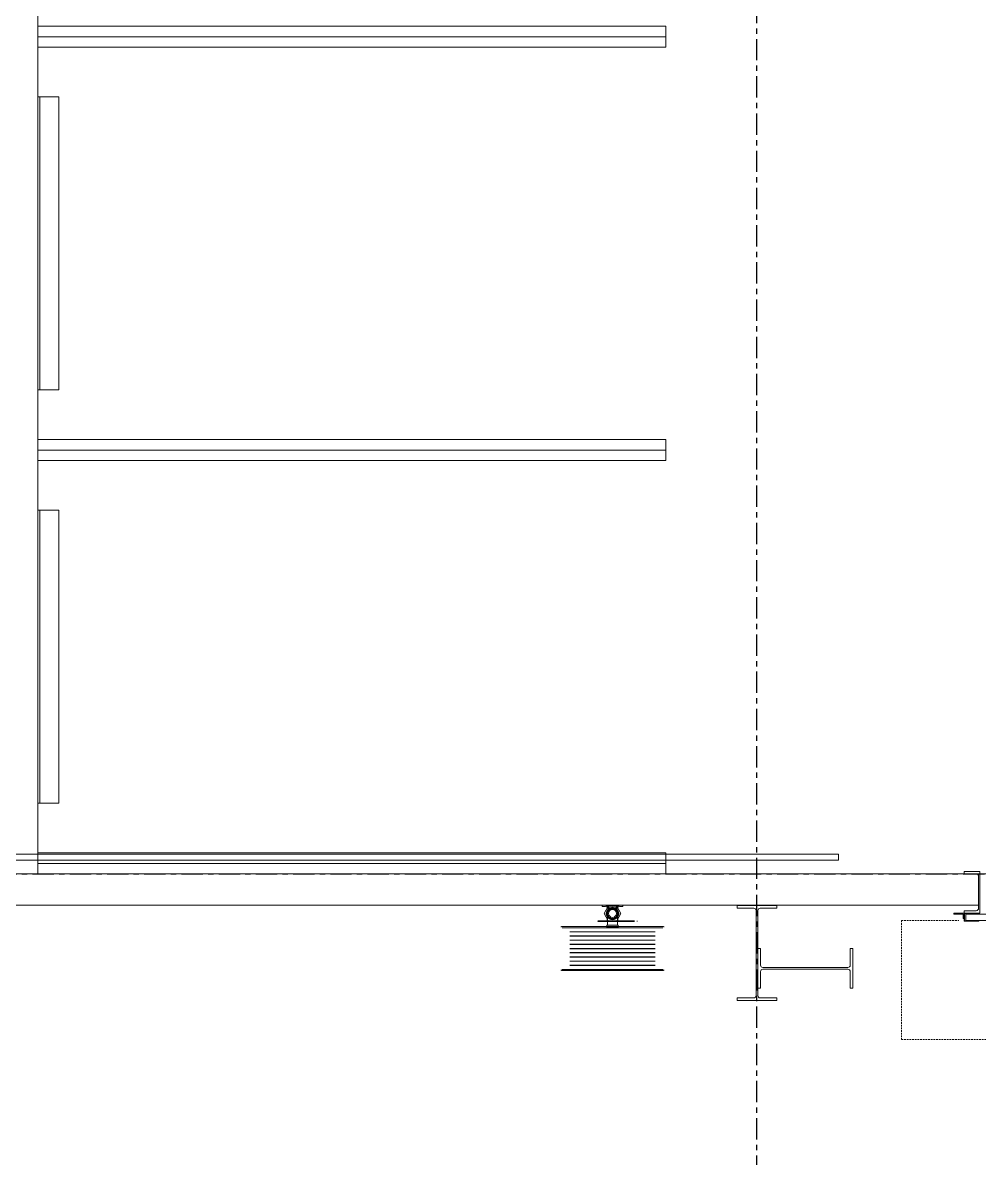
# Model space of a CAD drawing. Header units: millimetres. Extents: x -677815 to 406757, y -145898 to 39000.
# Drawn here: x 139398 to 143967, y -1359 to 4067 of the extents above; entities that cross this region are included whole.
import ezdxf

# ---------------------------------------------------------------- set-up
doc = ezdxf.new("R2010")
doc.units = ezdxf.units.MM
doc.header["$LTSCALE"] = 8
for name, pattern in [('Xref building Toll$0$_SBA Dash - Tight', [1.6, 1, -0.6]), ('Xref building Toll$0$CENTER', [7, 4, -1, 1, -1]), ('Xref building Toll$0$Grid Line', [22.225, 12.7, -3.175, 3.175, -3.175])]:
    doc.linetypes.add(name, pattern=pattern)
for name, color, linetype, lineweight in [('Xref building Toll$0$A-DOOR', 8, 'Continuous', 9), ('Xref building Toll$0$A-DOOR-FRAM', 8, 'Continuous', 9), ('Xref building Toll$0$A-WALL', 8, 'Continuous', 9), ('Xref building Toll$0$C-PRKG', 8, 'Continuous', 9), ('Xref building Toll$0$P-SANR-FIXT', 8, 'Continuous', 9), ('Xref building Toll$0$S-COLS', 8, 'Continuous', 9)]:
    doc.layers.add(name, color=color, linetype=linetype, lineweight=lineweight)
doc.layers.add('Xref building Toll$0$S-GRID', color=8, linetype='Continuous')

# ---------------------------------------------------------------- blocks, each defined once
blk = doc.blocks.new('Xref building Toll$0$Toll Grids')
at = {"layer": 'Xref building Toll$0$S-GRID', "linetype": 'Xref building Toll$0$Grid Line'}
for p, q in [((142905, -125373.3), (142905, 36031.5)), ((-9195.8, 0), (280997.7, 0))]:
    blk.add_line(p, q, dxfattribs=at)
blk = doc.blocks.new('Xref building Toll$0$UB-Universal Beam-Column - C1_5_460UB67-1337976-MASTER GROUND FLOOR')
at = {"layer": 'Xref building Toll$0$S-COLS', "lineweight": 18}
for p, q in [((-95, 227), (95, 227)), ((-95, 214.3), (-95, 227)), ((95, 227), (95, 214.3)), ((-15.65, 214.3), (-95, 214.3)), ((-4.25, -202.9), (-4.25, 202.9)), ((4.25, 202.9), (4.25, -202.9)), ((95, 214.3), (15.65, 214.3)), ((-95, -214.3), (-15.65, -214.3)), ((-95, -227), (-95, -214.3)), ((15.65, -214.3), (95, -214.3)), ((95, -214.3), (95, -227)), ((95, -227), (-95, -227))]:
    blk.add_line(p, q, dxfattribs=at)
at = {"layer": 'Xref building Toll$0$S-COLS'}
for p, q in [((-95, 227), (-95, 227)), ((95, 227), (95, 227)), ((-95, 214.3), (-95, 214.3)), ((95, 214.3), (95, 214.3)), ((-95, -214.3), (-95, -214.3)), ((95, -214.3), (95, -214.3)), ((-95, -227), (-95, -227)), ((95, -227), (95, -227))]:
    blk.add_line(p, q, dxfattribs=at)
at = {"layer": 'Xref building Toll$0$S-COLS', "lineweight": 18}
for centre, start, end in [((-15.65, 202.9), 360, 90), ((15.65, 202.9), 90, 180), ((-15.65, -202.9), 270, 360), ((15.65, -202.9), 180, 270)]:
    blk.add_arc(centre, 11.4, start, end, dxfattribs=at)
blk = doc.blocks.new('Xref building Toll$0$_SBAMHE2-3000X1975 Parking 90_1 - MHE2-1684271-MASTER GROUND FLOOR')
at = {"layer": 'Xref building Toll$0$C-PRKG'}
for p, q in [((37.5, 0), (-62.5, 0)), ((-62.5, 0), (-62.5, -3000)), ((-62.5, -3000), (-62.5, 0)), ((-62.5, 0), (37.5, 0)), ((-62.5, 0), (-62.5, 0)), ((-12.5, 0), (1962.5, 0)), ((-12.5, 0), (-12.5, -3000)), ((37.5, -3000), (37.5, 0)), ((37.5, 0), (37.5, -3000)), ((37.5, 0), (37.5, 0)), ((275, -4.5), (275, 0)), ((275, 0), (275, 0)), ((275, 0), (275, -100)), ((1675, 0), (275, 0)), ((1675, 0), (275, 0)), ((2012.5, 0), (1912.5, 0)), ((1912.5, 0), (1912.5, -3000)), ((1912.5, -3000), (1912.5, 0)), ((1912.5, 0), (2012.5, 0)), ((1912.5, 0), (1912.5, 0)), ((1962.5, 0), (1962.5, -3000)), ((2012.5, -3000), (2012.5, 0)), ((2012.5, 0), (2012.5, -3000)), ((2012.5, 0), (2012.5, 0)), ((3987.5, 0), (3887.5, 0)), ((3887.5, 0), (3887.5, -3000)), ((3887.5, -3000), (3887.5, 0)), ((3887.5, 0), (3987.5, 0)), ((3887.5, 0), (3887.5, 0)), ((3937.5, 0), (5912.5, 0)), ((3937.5, 0), (3937.5, -3000)), ((3987.5, -3000), (3987.5, 0)), ((3987.5, 0), (3987.5, -3000)), ((3987.5, 0), (3987.5, 0)), ((275, -9.5), (275, -4.5)), ((1675, -9.5), (275, -9.5)), ((275, -9.5), (1675, -9.5)), ((275, -17.5), (275, -9.5)), ((275, -9.5), (275, -9.5)), ((275, -95), (275, -17.5)), ((1675, -100), (1675, 0)), ((1675, 0), (1675, 0)), ((1675, 0), (1675, -4.5)), ((1675, -4.5), (1675, -9.5)), ((1675, -9.5), (1675, -9.5)), ((1675, -9.5), (1675, -17.5)), ((1675, -17.5), (1675, -95)), ((2012.5, 0), (1912.5, 0)), ((1912.5, 0), (1912.5, -3000)), ((1912.5, -3000), (1912.5, 0)), ((1912.5, 0), (2012.5, 0)), ((1912.5, 0), (1912.5, 0)), ((1962.5, 0), (3937.5, 0)), ((1962.5, 0), (1962.5, -3000)), ((2012.5, -3000), (2012.5, 0)), ((2012.5, 0), (2012.5, -3000)), ((2012.5, 0), (2012.5, 0)), ((2250, -4.5), (2250, 0)), ((2250, 0), (2250, 0)), ((2250, 0), (2250, -100)), ((3650, 0), (2250, 0)), ((3650, 0), (2250, 0)), ((2250, -9.5), (2250, -4.5)), ((3650, -9.5), (2250, -9.5)), ((2250, -9.5), (3650, -9.5)), ((2250, -17.5), (2250, -9.5)), ((2250, -9.5), (2250, -9.5)), ((2250, -95), (2250, -17.5)), ((3650, -100), (3650, 0)), ((3650, 0), (3650, 0)), ((3650, 0), (3650, -4.5)), ((3650, -4.5), (3650, -9.5)), ((3650, -9.5), (3650, -9.5)), ((3650, -9.5), (3650, -17.5)), ((3650, -17.5), (3650, -95)), ((3987.5, 0), (3887.5, 0)), ((3887.5, 0), (3887.5, -3000)), ((3887.5, -3000), (3887.5, 0)), ((3887.5, 0), (3987.5, 0)), ((3887.5, 0), (3887.5, 0)), ((3937.5, 0), (3937.5, -3000)), ((3987.5, -3000), (3987.5, 0)), ((3987.5, 0), (3987.5, -3000)), ((3987.5, 0), (3987.5, 0)), ((275, -95), (275, -100)), ((275, -100), (1675, -100)), ((275, -100), (275, -100)), ((275, -100), (1675, -100)), ((1675, -100), (1675, -95)), ((1675, -100), (1675, -100)), ((2250, -95), (2250, -100)), ((2250, -100), (3650, -100)), ((2250, -100), (2250, -100)), ((2250, -100), (3650, -100)), ((3650, -100), (3650, -95)), ((3650, -100), (3650, -100)), ((-62.5, -3000), (37.5, -3000)), ((37.5, -3000), (-62.5, -3000)), ((-62.5, -3000), (-62.5, -3000)), ((37.5, -3000), (37.5, -3000)), ((1912.5, -3000), (2012.5, -3000)), ((2012.5, -3000), (1912.5, -3000)), ((1912.5, -3000), (1912.5, -3000)), ((1912.5, -3000), (2012.5, -3000)), ((2012.5, -3000), (1912.5, -3000)), ((1912.5, -3000), (1912.5, -3000)), ((2012.5, -3000), (2012.5, -3000)), ((2012.5, -3000), (2012.5, -3000)), ((3887.5, -3000), (3987.5, -3000)), ((3987.5, -3000), (3887.5, -3000)), ((3887.5, -3000), (3887.5, -3000)), ((3887.5, -3000), (3987.5, -3000)), ((3987.5, -3000), (3887.5, -3000)), ((3887.5, -3000), (3887.5, -3000)), ((3987.5, -3000), (3987.5, -3000)), ((3987.5, -3000), (3987.5, -3000))]:
    blk.add_line(p, q, dxfattribs=at)
blk = doc.blocks.new('Xref building Toll$0$_SBA ROLLER LVDoor_C Clip At Side - 3000W x 5000H-2001799-MASTER GROUND FLOOR')
at = {"layer": 'Xref building Toll$0$A-DOOR', "linetype": 'Xref building Toll$0$CENTER'}
for p, q in [((-1800, 75), (-1800, 75)), ((1800, 75), (1800, 75)), ((-362.1, -147), (0, -147)), ((0, -147), (-362.1, -147)), ((362.1, -147), (0, -147)), ((362.1, -147), (0, -147))]:
    blk.add_line(p, q, dxfattribs=at)
at = {"layer": 'Xref building Toll$0$A-DOOR'}
for p, q in [((-1500, 87), (-1575, 87)), ((-1575, 87), (-1575, 75)), ((-1575, 75), (-1575, 87)), ((-1575, 87), (-1500, 87)), ((-1575, 87), (-1575, 87)), ((-1575, 75), (-1518, 75)), ((-1518, 75), (-1575, 75)), ((-1575, 75), (-1575, 75)), ((-1506, 63), (-1506, -89)), ((-1506, -89), (-1506, 63)), ((-1500, -113), (-1500, 87)), ((-1500, 87), (-1500, -113)), ((-1500, 87), (-1500, 87)), ((1500, 87), (1500, -113)), ((1575, 87), (1500, 87)), ((1500, 87), (1575, 87)), ((1500, -113), (1500, 87)), ((1500, 87), (1500, 87)), ((1506, -89), (1506, 63)), ((1506, 63), (1506, -89)), ((1518, 75), (1575, 75)), ((1575, 75), (1518, 75)), ((1575, 75), (1575, 87)), ((1575, 87), (1575, 75)), ((1575, 87), (1575, 87)), ((1575, 75), (1575, 75)), ((-1518, -101), (-1575, -101)), ((-1575, -101), (-1575, -113)), ((-1575, -113), (-1575, -101)), ((-1575, -101), (-1518, -101)), ((-1575, -101), (-1575, -101)), ((1575, -101), (1518, -101)), ((1518, -101), (1575, -101)), ((1575, -113), (1575, -101)), ((1575, -101), (1575, -113)), ((1575, -101), (1575, -101)), ((-1575, -113), (-1625, -113)), ((-1625, -113), (-1625, -118)), ((-1625, -118), (-1625, -113)), ((-1625, -113), (-1575, -113)), ((-1625, -113), (-1625, -113)), ((-1625, -118), (-1580, -118)), ((-1580, -118), (-1625, -118)), ((-1625, -118), (-1625, -118)), ((-1580, -118), (-1580, -138)), ((-1580, -138), (-1580, -118)), ((-1580, -118), (-1580, -118)), ((-1580, -138), (-1575, -138)), ((-1575, -138), (-1580, -138)), ((-1580, -138), (-1580, -138)), ((-1575, -113), (-1500, -113)), ((-1500, -113), (-1575, -113)), ((-1575, -113), (-1575, -113)), ((-1575, -138), (-1575, -113)), ((-1575, -113), (-1575, -138)), ((-1575, -113), (-1575, -113)), ((-1575, -138), (-1575, -138)), ((1568, -117), (-1568, -117)), ((-1568, -117), (-1568, -147)), ((-1568, -147), (1568, -147)), ((-1500, -113), (-1500, -113)), ((1500, -113), (1575, -113)), ((1575, -113), (1500, -113)), ((1500, -113), (1500, -113)), ((1568, -147), (1568, -117)), ((1575, -113), (1575, -113)), ((1625, -113), (1575, -113)), ((1575, -113), (1575, -138)), ((1575, -138), (1575, -113)), ((1575, -113), (1625, -113)), ((1575, -113), (1575, -113)), ((1575, -138), (1580, -138)), ((1580, -138), (1575, -138)), ((1575, -138), (1575, -138)), ((1580, -118), (1625, -118)), ((1580, -138), (1580, -118)), ((1580, -118), (1580, -138)), ((1625, -118), (1580, -118)), ((1580, -118), (1580, -118)), ((1580, -138), (1580, -138)), ((1625, -118), (1625, -113)), ((1625, -113), (1625, -118)), ((1625, -113), (1625, -113)), ((1625, -118), (1625, -118))]:
    blk.add_line(p, q, dxfattribs=at)
at = {"layer": 'Xref building Toll$0$A-DOOR', "linetype": 'Xref building Toll$0$_SBA Dash - Tight'}
for p, q in [((-1875, -147), (-1600, -147)), ((-1875, -147), (-1875, -717)), ((1600, -147), (1875, -147)), ((1875, -147), (1875, -717)), ((-1875, -717), (1875, -717))]:
    blk.add_line(p, q, dxfattribs=at)
at = {"layer": 'Xref building Toll$0$A-DOOR'}
for centre, start, end in [((-1518, 63), 0, 90), ((-1518, 63), 0, 90), ((1518, 63), 90, 180), ((1518, 63), 90, 180), ((-1518, -89), 270, 0), ((-1518, -89), 270, 0), ((1518, -89), 180, 270), ((1518, -89), 180, 270)]:
    blk.add_arc(centre, 12, start, end, dxfattribs=at)
at = {"layer": 'Xref building Toll$0$A-DOOR-FRAM'}
for p, q in [((-1562, 75), (-1562, 75)), ((1562, 75), (-1562, 75)), ((1562, 75), (1562, 75)), ((-1575, -151), (-1575, -113)), ((-1575, -113), (-1505, -113)), ((-1575, -113), (-1575, -113)), ((-1505, -151), (-1575, -151)), ((-1575, -151), (-1575, -151)), ((-1505, -115), (-1573, -115)), ((-1573, -115), (-1573, -149)), ((-1573, -115), (-1573, -115)), ((-1573, -149), (-1505, -149)), ((-1573, -149), (-1573, -149)), ((-1505, -113), (-1505, -115)), ((-1505, -113), (-1505, -113)), ((-1505, -115), (-1505, -115)), ((-1505, -149), (-1505, -151)), ((-1505, -149), (-1505, -149)), ((-1505, -151), (-1505, -151)), ((1505, -115), (1505, -113)), ((1505, -113), (1575, -113)), ((1505, -113), (1505, -113)), ((1573, -115), (1505, -115)), ((1505, -115), (1505, -115)), ((1505, -149), (1573, -149)), ((1505, -151), (1505, -149)), ((1505, -149), (1505, -149)), ((1575, -151), (1505, -151)), ((1505, -151), (1505, -151)), ((1573, -149), (1573, -115)), ((1573, -115), (1573, -115)), ((1573, -149), (1573, -149)), ((1575, -113), (1575, -151)), ((1575, -113), (1575, -113)), ((1575, -151), (1575, -151))]:
    blk.add_line(p, q, dxfattribs=at)
at = {"layer": 'Xref building Toll$0$A-DOOR-FRAM', "lineweight": 18}
for p, q in [((-1505, -113), (-1575, -113)), ((-1575, -113), (-1575, -151)), ((-1575, -151), (-1505, -151)), ((-1573, -149), (-1573, -115)), ((-1573, -115), (-1505, -115)), ((-1505, -149), (-1573, -149)), ((-1505, -115), (-1505, -113)), ((-1505, -151), (-1505, -149)), ((1575, -113), (1505, -113)), ((1505, -113), (1505, -115)), ((1505, -115), (1573, -115)), ((1505, -149), (1505, -151)), ((1573, -149), (1505, -149)), ((1505, -151), (1575, -151)), ((1573, -115), (1573, -149)), ((1575, -151), (1575, -113))]:
    blk.add_line(p, q, dxfattribs=at)
blk = doc.blocks.new('Xref building Toll$0$FHR_1 - FHR 2-1826892-MASTER GROUND FLOOR')
at = {"layer": 'Xref building Toll$0$P-SANR-FIXT'}
for p, q in [((-120, 386.6), (-120, 384.1)), ((-115, 384.1), (-115, 381.1)), ((-115, 384.1), (365, 384.1)), ((365, 384.1), (-115, 384.1)), ((-115, 384.1), (-115, 381.1)), ((-115, 381.1), (365, 381.1)), ((365, 381.1), (-115, 381.1)), ((-80, 386.6), (-80, 384.1)), ((45.3, 386.6), (-79.5, 386.6)), ((-79.5, 386.6), (-79.5, 386.6)), ((-79.5, 386.6), (45.2, 386.6)), ((-79.5, 384.1), (-79.5, 386.6)), ((-79.5, 384.1), (-79.5, 386.6)), ((45.3, 384.1), (-79.5, 384.1)), ((-79.5, 384.1), (-79.5, 384.1)), ((-79.5, 384.1), (45.2, 384.1)), ((26.2, 386.6), (1.1, 386.6)), ((1.1, 386.6), (55.9, 386.6)), ((56.5, 386.6), (1.1, 386.6)), ((1.1, 386.6), (26.2, 386.6)), ((1.1, 384.1), (1.1, 386.6)), ((1.1, 384.1), (1.1, 386.6)), ((26.2, 384.1), (1.1, 384.1)), ((1.1, 384.1), (55.9, 384.1)), ((56.5, 384.1), (1.1, 384.1)), ((1.1, 384.1), (26.2, 384.1)), ((106.8, 386.6), (26.2, 386.6)), ((26.2, 386.6), (106.8, 386.6)), ((26.2, 384.1), (26.2, 386.6)), ((26.2, 384.1), (26.2, 386.6)), ((106.8, 384.1), (26.2, 384.1)), ((26.2, 384.1), (106.8, 384.1)), ((45.2, 386.6), (56.5, 386.6)), ((45.2, 384.1), (45.2, 386.6)), ((45.2, 384.1), (56.5, 384.1)), ((55.9, 386.6), (45.3, 386.6)), ((55.9, 384.1), (45.3, 384.1)), ((55.9, 384.1), (55.9, 386.6)), ((57.9, 384.1), (57.9, 386.6)), ((58, 384.1), (58, 386.6)), ((143.2, 386.6), (106.8, 386.6)), ((106.8, 386.6), (143.2, 386.6)), ((143.2, 384.1), (106.8, 384.1)), ((106.8, 384.1), (143.2, 384.1)), ((125, 386.6), (125, 386.6)), ((125, 386.6), (125, 386.6)), ((125, 386.6), (125, 386.6)), ((125, 386.6), (125, 386.6)), ((125, 384.1), (125, 384.1)), ((125, 384.1), (125, 384.1)), ((125, 384.1), (125, 384.1)), ((125, 384.1), (125, 384.1)), ((125, 381.1), (125, 381.1)), ((125, 381.1), (125, 381.1)), ((223.8, 386.6), (143.2, 386.6)), ((143.2, 386.6), (223.8, 386.6)), ((223.8, 384.1), (143.2, 384.1)), ((143.2, 384.1), (223.8, 384.1)), ((191.7, 386.6), (191.7, 384.1)), ((191.8, 386.6), (191.8, 384.1)), ((204, 386.6), (193.5, 386.6)), ((193.5, 386.6), (248.9, 386.6)), ((193.5, 384.1), (193.5, 386.6)), ((204, 384.1), (193.5, 384.1)), ((193.5, 384.1), (248.9, 384.1)), ((248.9, 386.6), (193.8, 386.6)), ((193.8, 386.6), (204.2, 386.6)), ((193.8, 384.1), (193.8, 386.6)), ((248.9, 384.1), (193.8, 384.1)), ((193.8, 384.1), (204.2, 384.1)), ((329.5, 386.6), (204, 386.6)), ((329.5, 384.1), (204, 384.1)), ((204.2, 386.6), (329.5, 386.6)), ((204.2, 384.1), (329.5, 384.1)), ((248.9, 386.6), (223.8, 386.6)), ((223.8, 386.6), (248.9, 386.6)), ((223.8, 384.1), (223.8, 386.6)), ((223.8, 384.1), (223.8, 386.6)), ((248.9, 384.1), (223.8, 384.1)), ((223.8, 384.1), (248.9, 384.1)), ((248.9, 386.6), (248.9, 384.1)), ((248.9, 384.1), (248.9, 386.6)), ((329.5, 386.6), (329.5, 386.6)), ((329.5, 384.1), (329.5, 386.6)), ((329.5, 384.1), (329.5, 386.6)), ((329.5, 384.1), (329.5, 384.1)), ((330, 384.1), (330, 386.6)), ((365, 381.1), (365, 384.1)), ((365, 381.1), (365, 384.1)), ((370, 384.1), (370, 386.6)), ((-120, 179.3), (-120, 176.8)), ((98, 179.3), (98, 169.3)), ((98, 179.3), (152, 179.3)), ((152, 179.3), (98, 179.3)), ((98, 169.3), (152, 169.3)), ((152, 169.3), (98, 169.3)), ((125, 169.3), (101, 169.3)), ((101, 169.3), (125, 169.3)), ((125, 179.3), (125, 179.3)), ((125, 179.3), (125, 179.3)), ((125, 176.8), (125, 176.8)), ((125, 176.8), (125, 176.8)), ((125, 169.3), (149, 169.3)), ((149, 169.3), (125, 169.3)), ((152, 169.3), (152, 179.3)), ((370, 176.8), (370, 179.3)), ((7.5, 153), (7.5, 149)), ((20, 153), (193.9, 153)), ((125, 153), (20, 153)), ((20, 153), (20, 153)), ((20, 149), (20, 149)), ((20, 149), (125, 149)), ((193.9, 149), (20, 149)), ((104.8, 149), (84.6, 114)), ((84.6, 114), (104.8, 149)), ((84.6, 114), (104.8, 79)), ((104.8, 79), (84.6, 114)), ((84.6, 114), (84.6, 114)), ((150, 149), (100, 149)), ((100, 149), (100, 149)), ((100, 149), (150, 149)), ((100, 114), (100, 149)), ((100, 130.6), (100, 149)), ((100, 130.6), (100, 114)), ((100, 114), (106, 114)), ((100, 114), (100, 114)), ((100, 114), (106, 114)), ((145.2, 149), (104.8, 149)), ((104.8, 149), (145.2, 149)), ((104.8, 149), (104.8, 149)), ((106, 114), (106, 114)), ((106.9, 153), (106.9, 153)), ((175.9, 153), (125, 153)), ((125, 149), (125, 153)), ((125, 149), (175.9, 149)), ((136.9, 153), (172.6, 153)), ((179.9, 153), (136.9, 153)), ((136.9, 153), (136.9, 149)), ((136.9, 149), (179.9, 149)), ((172.6, 149), (136.9, 149)), ((144, 114), (150, 114)), ((144, 114), (144, 114)), ((144, 114), (150, 114)), ((165.4, 114), (145.2, 149)), ((145.2, 149), (165.4, 114)), ((145.2, 149), (145.2, 149)), ((145.2, 79), (165.4, 114)), ((165.4, 114), (145.2, 79)), ((150, 149), (150, 149)), ((150, 149), (150, 114)), ((150, 130.6), (150, 149)), ((150, 114), (150, 130.6)), ((150, 114), (150, 114)), ((165.4, 114), (165.4, 114)), ((172.6, 153), (179.9, 153)), ((172.6, 149), (172.6, 153)), ((179.9, 149), (172.6, 149)), ((193.9, 153), (175.9, 153)), ((175.9, 149), (175.9, 153)), ((175.9, 149), (193.9, 149)), ((179.9, 149), (179.9, 153)), ((193.9, 149), (193.9, 153)), ((195, 149), (195, 153)), ((91.5, 80), (75, 80)), ((75, 80), (75, 75)), ((75, 75), (75, 80)), ((75, 80), (91.5, 80)), ((75, 80), (75, 80)), ((91.5, 80), (75, 80)), ((75, 80), (75, 75)), ((75, 75), (75, 80)), ((75, 80), (91.5, 80)), ((75, 80), (75, 80)), ((75, 75), (91.5, 75)), ((91.5, 75), (75, 75)), ((75, 75), (75, 75)), ((75, 75), (91.5, 75)), ((91.5, 75), (75, 75)), ((75, 75), (75, 75)), ((91.5, 80), (91.5, 80)), ((91.5, 80), (91.5, 80)), ((91.5, 75), (91.5, 75)), ((91.5, 75), (91.5, 75)), ((107.8, 92.8), (97.5, 82.5)), ((97.5, 82.5), (107.8, 92.8)), ((107.8, 92.8), (97.5, 82.5)), ((97.5, 82.5), (107.8, 92.8)), ((97.5, 82.5), (97.5, 82.5)), ((97.5, 82.5), (97.5, 82.5)), ((101, 78.9), (111.3, 89.2)), ((111.3, 89.2), (101, 78.9)), ((101, 78.9), (111.3, 89.2)), ((111.3, 89.2), (101, 78.9)), ((101, 78.9), (101, 78.9)), ((101, 78.9), (101, 78.9)), ((104.8, 79), (145.2, 79)), ((145.2, 79), (104.8, 79)), ((104.8, 79), (104.8, 79)), ((107.8, 92.8), (107.8, 92.8)), ((107.8, 92.8), (107.8, 92.8)), ((111.3, 89.2), (111.3, 89.2)), ((111.3, 89.2), (111.3, 89.2)), ((125, 95), (113.1, 95)), ((113.1, 95), (125, 95)), ((113.1, 95), (113.1, 95)), ((125, 95), (113.1, 95)), ((113.1, 95), (125, 95)), ((113.1, 95), (113.1, 95)), ((113.2, 90), (125, 90)), ((125, 90), (113.2, 90)), ((113.2, 90), (113.2, 90)), ((113.2, 90), (125, 90)), ((125, 90), (113.2, 90)), ((113.2, 90), (113.2, 90)), ((136.9, 95), (125, 95)), ((125, 95), (136.9, 95)), ((136.9, 95), (125, 95)), ((125, 95), (136.9, 95)), ((125, 90), (136.8, 90)), ((136.8, 90), (125, 90)), ((125, 90), (136.8, 90)), ((136.8, 90), (125, 90)), ((136.8, 90), (136.8, 90)), ((136.8, 90), (136.8, 90)), ((136.9, 95), (136.9, 95)), ((136.9, 95), (136.9, 95)), ((138.7, 89.2), (149, 78.9)), ((149, 78.9), (138.7, 89.2)), ((138.7, 89.2), (138.7, 89.2)), ((138.7, 89.2), (149, 78.9)), ((149, 78.9), (138.7, 89.2)), ((138.7, 89.2), (138.7, 89.2)), ((152.5, 82.5), (142.2, 92.8)), ((142.2, 92.8), (152.5, 82.5)), ((142.2, 92.8), (142.2, 92.8)), ((152.5, 82.5), (142.2, 92.8)), ((142.2, 92.8), (152.5, 82.5)), ((142.2, 92.8), (142.2, 92.8)), ((145.2, 79), (145.2, 79)), ((149, 78.9), (149, 78.9)), ((149, 78.9), (149, 78.9)), ((152.5, 82.5), (152.5, 82.5)), ((152.5, 82.5), (152.5, 82.5)), ((175, 80), (158.5, 80)), ((158.5, 80), (175, 80)), ((158.5, 80), (158.5, 80)), ((175, 80), (158.5, 80)), ((158.5, 80), (175, 80)), ((158.5, 80), (158.5, 80)), ((158.5, 75), (175, 75)), ((175, 75), (158.5, 75)), ((158.5, 75), (158.5, 75)), ((158.5, 75), (175, 75)), ((175, 75), (158.5, 75)), ((158.5, 75), (158.5, 75)), ((175, 75), (175, 80)), ((175, 80), (175, 75)), ((175, 80), (175, 80)), ((175, 75), (175, 80)), ((175, 80), (175, 75)), ((175, 80), (175, 80)), ((175, 75), (175, 75)), ((175, 75), (175, 75))]:
    blk.add_line(p, q, dxfattribs=at)
at = {"layer": 'Xref building Toll$0$P-SANR-FIXT', "flags": 128}
for points in [[(-119.3, 386.7), (-82.2, 386.7), (17.9, 386.7), (125, 386.7)], [(125, 386.7), (-4.5, 386.7), (-94.6, 386.7), (-119.3, 386.7)], [(-115, 381.1), (-77.9, 381.1), (21.9, 381.1), (125, 381.1)], [(125, 381.1), (-3.2, 381.1), (-91.7, 381.1), (-115, 381.1)], [(-79.5, 381.3), (-42.6, 381.3), (54.9, 381.3), (177.7, 381.3), (281.4, 381.3), (328.7, 381.3), (329.5, 381.3)], [(329.5, 381.3), (292.6, 381.3), (195.1, 381.3), (72.3, 381.3), (-31.4, 381.3), (-78.7, 381.3), (-79.5, 381.3)], [(369.3, 386.7), (332.2, 386.7), (232.1, 386.7), (125, 386.7)], [(125, 386.7), (254.5, 386.7), (344.6, 386.7), (369.3, 386.7)], [(365, 381.1), (327.9, 381.1), (228.1, 381.1), (125, 381.1)], [(125, 381.1), (253.2, 381.1), (341.7, 381.1), (365, 381.1)], [(329.5, 362.3), (292.6, 362.3), (195.1, 362.3), (72.3, 362.3), (-31.4, 362.3), (-78.7, 362.3), (-79.5, 362.3)], [(-79.5, 362.3), (-42.6, 362.3), (54.9, 362.3), (177.7, 362.3), (281.4, 362.3), (328.7, 362.3), (329.5, 362.3)], [(-79.5, 361.3), (-42.6, 361.3), (54.9, 361.3), (177.7, 361.3), (281.4, 361.3), (328.7, 361.3), (329.5, 361.3)], [(329.5, 361.3), (292.6, 361.3), (195.1, 361.3), (72.3, 361.3), (-31.4, 361.3), (-78.7, 361.3), (-79.5, 361.3)], [(329.5, 342.3), (292.6, 342.3), (195.1, 342.3), (72.3, 342.3), (-31.4, 342.3), (-78.7, 342.3), (-79.5, 342.3)], [(-79.5, 342.3), (-42.6, 342.3), (54.9, 342.3), (177.7, 342.3), (281.4, 342.3), (328.7, 342.3), (329.5, 342.3)], [(-79.5, 341.3), (-42.6, 341.3), (54.9, 341.3), (177.7, 341.3), (281.4, 341.3), (328.7, 341.3), (329.5, 341.3)], [(329.5, 341.3), (292.6, 341.3), (195.1, 341.3), (72.3, 341.3), (-31.4, 341.3), (-78.7, 341.3), (-79.5, 341.3)], [(329.5, 322.3), (292.6, 322.3), (195.1, 322.3), (72.3, 322.3), (-31.4, 322.3), (-78.7, 322.3), (-79.5, 322.3)], [(-79.5, 322.3), (-42.6, 322.3), (54.9, 322.3), (177.7, 322.3), (281.4, 322.3), (328.7, 322.3), (329.5, 322.3)], [(-79.5, 321.3), (-42.6, 321.3), (54.9, 321.3), (177.7, 321.3), (281.4, 321.3), (328.7, 321.3), (329.5, 321.3)], [(329.5, 321.3), (292.6, 321.3), (195.1, 321.3), (72.3, 321.3), (-31.4, 321.3), (-78.7, 321.3), (-79.5, 321.3)], [(329.5, 302.3), (292.6, 302.3), (195.1, 302.3), (72.3, 302.3), (-31.4, 302.3), (-78.7, 302.3), (-79.5, 302.3)], [(-79.5, 302.3), (-42.6, 302.3), (54.9, 302.3), (177.7, 302.3), (281.4, 302.3), (328.7, 302.3), (329.5, 302.3)], [(-79.5, 301.3), (-42.6, 301.3), (54.9, 301.3), (177.7, 301.3), (281.4, 301.3), (328.7, 301.3), (329.5, 301.3)], [(329.5, 301.3), (292.6, 301.3), (195.1, 301.3), (72.3, 301.3), (-31.4, 301.3), (-78.7, 301.3), (-79.5, 301.3)], [(329.5, 282.3), (292.6, 282.3), (195.1, 282.3), (72.3, 282.3), (-31.4, 282.3), (-78.7, 282.3), (-79.5, 282.3)], [(-79.5, 282.3), (-42.6, 282.3), (54.9, 282.3), (177.7, 282.3), (281.4, 282.3), (328.7, 282.3), (329.5, 282.3)], [(-79.5, 281.3), (-42.6, 281.3), (54.9, 281.3), (177.7, 281.3), (281.4, 281.3), (328.7, 281.3), (329.5, 281.3)], [(329.5, 281.3), (292.6, 281.3), (195.1, 281.3), (72.3, 281.3), (-31.4, 281.3), (-78.7, 281.3), (-79.5, 281.3)], [(329.5, 262.3), (292.6, 262.3), (195.1, 262.3), (72.3, 262.3), (-31.4, 262.3), (-78.7, 262.3), (-79.5, 262.3)], [(-79.5, 262.3), (-42.6, 262.3), (54.9, 262.3), (177.7, 262.3), (281.4, 262.3), (328.7, 262.3), (329.5, 262.3)], [(-79.5, 261.3), (-42.6, 261.3), (54.9, 261.3), (177.7, 261.3), (281.4, 261.3), (328.7, 261.3), (329.5, 261.3)], [(329.5, 261.3), (292.6, 261.3), (195.1, 261.3), (72.3, 261.3), (-31.4, 261.3), (-78.7, 261.3), (-79.5, 261.3)], [(329.5, 242.3), (292.6, 242.3), (195.1, 242.3), (72.3, 242.3), (-31.4, 242.3), (-78.7, 242.3), (-79.5, 242.3)], [(-79.5, 242.3), (-42.6, 242.3), (54.9, 242.3), (177.7, 242.3), (281.4, 242.3), (328.7, 242.3), (329.5, 242.3)], [(-79.5, 241.3), (-42.6, 241.3), (54.9, 241.3), (177.7, 241.3), (281.4, 241.3), (328.7, 241.3), (329.5, 241.3)], [(329.5, 241.3), (292.6, 241.3), (195.1, 241.3), (72.3, 241.3), (-31.4, 241.3), (-78.7, 241.3), (-79.5, 241.3)], [(329.5, 222.3), (292.6, 222.3), (195.1, 222.3), (72.3, 222.3), (-31.4, 222.3), (-78.7, 222.3), (-79.5, 222.3)], [(-79.5, 222.3), (-42.6, 222.3), (54.9, 222.3), (177.7, 222.3), (281.4, 222.3), (328.7, 222.3), (329.5, 222.3)], [(-79.5, 221.3), (-42.6, 221.3), (54.9, 221.3), (177.7, 221.3), (281.4, 221.3), (328.7, 221.3), (329.5, 221.3)], [(329.5, 221.3), (292.6, 221.3), (195.1, 221.3), (72.3, 221.3), (-31.4, 221.3), (-78.7, 221.3), (-79.5, 221.3)], [(-119.3, 176.7), (-82.2, 176.7), (17.9, 176.7), (125, 176.7)], [(125, 176.7), (-4.5, 176.7), (-94.6, 176.7), (-119.3, 176.7)], [(-115, 182.3), (-77.9, 182.3), (21.9, 182.3), (125, 182.3)], [(125, 182.3), (-3.2, 182.3), (-91.7, 182.3), (-115, 182.3)], [(329.5, 202.3), (292.6, 202.3), (195.1, 202.3), (72.3, 202.3), (-31.4, 202.3), (-78.7, 202.3), (-79.5, 202.3)], [(-79.5, 202.3), (-42.6, 202.3), (54.9, 202.3), (177.7, 202.3), (281.4, 202.3), (328.7, 202.3), (329.5, 202.3)], [(-79.5, 201.3), (-42.6, 201.3), (54.9, 201.3), (177.7, 201.3), (281.4, 201.3), (328.7, 201.3), (329.5, 201.3)], [(329.5, 201.3), (292.6, 201.3), (195.1, 201.3), (72.3, 201.3), (-31.4, 201.3), (-78.7, 201.3), (-79.5, 201.3)], [(329.5, 182.3), (292.6, 182.3), (195.1, 182.3), (72.3, 182.3), (-31.4, 182.3), (-78.7, 182.3), (-79.5, 182.3)], [(-79.5, 182.3), (-42.6, 182.3), (54.9, 182.3), (177.7, 182.3), (281.4, 182.3), (328.7, 182.3), (329.5, 182.3)], [(101, 169.3), (101, 122.8), (101, 114)], [(365, 182.3), (327.9, 182.3), (228.1, 182.3), (125, 182.3)], [(125, 182.3), (253.2, 182.3), (341.7, 182.3), (365, 182.3)], [(369.3, 176.7), (332.2, 176.7), (232.1, 176.7), (125, 176.7)], [(125, 176.7), (254.5, 176.7), (344.6, 176.7), (369.3, 176.7)], [(149, 114), (149, 139.4), (149, 169.3)]]:
    blk.add_lwpolyline(points, dxfattribs=at)
at = {"layer": 'Xref building Toll$0$P-SANR-FIXT'}
for centre, radius, start, end in [((125, 114), 30, 0, 180), ((125, 114), 30, 146.4427, 180), ((125, 114), 30, 180, 360), ((125, 114), 30, 180, 360), ((125, 114), 27, 0, 180), ((125, 114), 27, 360, 180), ((125, 114), 27, 180, 360), ((125, 114), 27, 180, 360), ((125, 114), 30, 33.5573, 146.4427), ((125, 114), 24, 90, 180), ((125, 114), 24, 180, 270), ((125, 114), 19, 0, 180), ((125, 114), 19, 0, 180), ((125, 114), 19, 0, 180), ((125, 114), 19, 0, 180), ((125, 114), 19, 180, 360), ((125, 114), 19, 180, 360), ((125, 114), 19, 180, 360), ((125, 114), 19, 180, 360), ((125, 114), 24, 360, 90), ((125, 114), 24, 270, 360), ((125, 114), 30, 0, 33.5573), ((91.3, 88.8), 8.84, 270.8189, 314.1811), ((91.3, 88.8), 8.84, 270.8189, 314.1811), ((91.3, 88.8), 8.84, 270.8189, 314.1811), ((91.3, 88.8), 8.84, 270.8189, 314.1811), ((91.3, 88.8), 13.8, 270.6545, 314.3455), ((91.3, 88.8), 13.8, 270.6545, 314.3455), ((91.3, 88.8), 13.8, 270.6545, 314.3455), ((91.3, 88.8), 13.8, 270.6545, 314.3455), ((113.3, 87), 7.99, 91.6296, 133.3704), ((113.3, 87), 7.99, 91.6296, 133.3704), ((113.3, 87), 7.99, 91.6296, 133.3704), ((113.3, 87), 7.99, 91.6296, 133.3704), ((113.3, 87), 2.99, 92.664, 132.336), ((113.3, 87), 2.99, 92.664, 132.336), ((113.3, 87), 2.99, 92.664, 132.336), ((113.3, 87), 2.99, 92.664, 132.336), ((136.7, 87), 2.99, 47.664, 87.336), ((136.7, 87), 2.99, 47.664, 87.336), ((136.7, 87), 2.99, 47.664, 87.336), ((136.7, 87), 2.99, 47.664, 87.336), ((136.7, 87), 7.99, 46.6296, 88.3704), ((136.7, 87), 7.99, 46.6296, 88.3704), ((136.7, 87), 7.99, 46.6296, 88.3704), ((136.7, 87), 7.99, 46.6296, 88.3704), ((158.7, 88.8), 13.8, 225.6545, 269.3455), ((158.7, 88.8), 13.8, 225.6545, 269.3455), ((158.7, 88.8), 13.8, 225.6545, 269.3455), ((158.7, 88.8), 13.8, 225.6545, 269.3455), ((158.7, 88.8), 8.84, 225.8189, 269.1811), ((158.7, 88.8), 8.84, 225.8189, 269.1811), ((158.7, 88.8), 8.84, 225.8189, 269.1811), ((158.7, 88.8), 8.84, 225.8189, 269.1811)]:
    blk.add_arc(centre, radius, start, end, dxfattribs=at)
blk = doc.blocks.new('Xref building Toll$0$UB-Universal Beam-Column - C1_5_460UB67-2140598-MASTER GROUND FLOOR')
at = {"layer": 'Xref building Toll$0$S-COLS', "lineweight": 18}
for p, q in [((95, 227), (-95, 227)), ((-95, 227), (-95, 214.3)), ((95, 214.3), (95, 227)), ((-95, 214.3), (-15.65, 214.3)), ((-4.25, 202.9), (-4.25, -202.9)), ((4.25, -202.9), (4.25, 202.9)), ((15.65, 214.3), (95, 214.3)), ((-15.65, -214.3), (-95, -214.3)), ((-95, -214.3), (-95, -227)), ((95, -214.3), (15.65, -214.3)), ((95, -227), (95, -214.3)), ((-95, -227), (95, -227))]:
    blk.add_line(p, q, dxfattribs=at)
at = {"layer": 'Xref building Toll$0$S-COLS'}
for p, q in [((-95, 227), (-95, 227)), ((95, 227), (95, 227)), ((-95, 214.3), (-95, 214.3)), ((95, 214.3), (95, 214.3)), ((-95, -214.3), (-95, -214.3)), ((95, -214.3), (95, -214.3)), ((-95, -227), (-95, -227)), ((95, -227), (95, -227))]:
    blk.add_line(p, q, dxfattribs=at)
at = {"layer": 'Xref building Toll$0$S-COLS', "lineweight": 18}
for centre, start, end in [((-15.65, 202.9), 0, 90), ((15.65, 202.9), 90, 180), ((-15.65, -202.9), 270, 0), ((15.65, -202.9), 180, 270)]:
    blk.add_arc(centre, 11.4, start, end, dxfattribs=at)
blk = doc.blocks.new('Xref building Toll$0$building block 28092016')
at = {"layer": 'Xref building Toll$0$A-WALL', "lineweight": 18}
for p, q in [((865844.6, -671405.5), (854087.6, -671405.5)), ((854087.6, -671434.5), (865844.6, -671434.5)), ((865844.6, -671434.5), (865844.6, -671405.5))]:
    blk.add_line(p, q, dxfattribs=at)
at = {"layer": 'Xref building Toll$0$A-WALL'}
for p, q in [((860113.1, -671499.5), (866513.6, -671499.5)), ((866513.6, -671499.5), (866513.6, -671649.5)), ((866513.6, -671649.5), (854462.6, -671649.5))]:
    blk.add_line(p, q, dxfattribs=at)
at = {"layer": 'Xref building Toll$0$A-DOOR'}
blk.add_blockref('Xref building Toll$0$_SBA ROLLER LVDoor_C Clip At Side - 3000W x 5000H-2001799-MASTER GROUND FLOOR', (868019.6, -671574.5), dxfattribs=at)
at = {"layer": 'Xref building Toll$0$C-PRKG', "rotation": 90}
blk.add_blockref('Xref building Toll$0$_SBAMHE2-3000X1975 Parking 90_1 - MHE2-1684271-MASTER GROUND FLOOR', (862019.6, -671437), dxfattribs=at)
at = {"layer": 'Xref building Toll$0$P-SANR-FIXT', "rotation": 180}
blk.add_blockref('Xref building Toll$0$FHR_1 - FHR 2-1826892-MASTER GROUND FLOOR', (864889.6, -671574.5), dxfattribs=at)
at = {"layer": 'Xref building Toll$0$S-COLS'}
for name, p, rotation in [('Xref building Toll$0$UB-Universal Beam-Column - C1_5_460UB67-1337976-MASTER GROUND FLOOR', (865454.6, -671878), 180), ('Xref building Toll$0$UB-Universal Beam-Column - C1_5_460UB67-2140598-MASTER GROUND FLOOR', (865685.9, -671950.8), 90)]:
    blk.add_blockref(name, p, dxfattribs=dict(at, rotation=rotation))
blk = doc.blocks.new('Xref building Toll')
for name, p in [('Xref building Toll$0$Toll Grids', (0, 0)), ('Xref building Toll$0$building block 28092016', (-722549.6, 671499.5))]:
    blk.add_blockref(name, p)

msp = doc.modelspace()

# ---------------------------------------------------------------- block references
msp.add_blockref('Xref building Toll', (0, 0))

doc.saveas('drawing.dxf')
